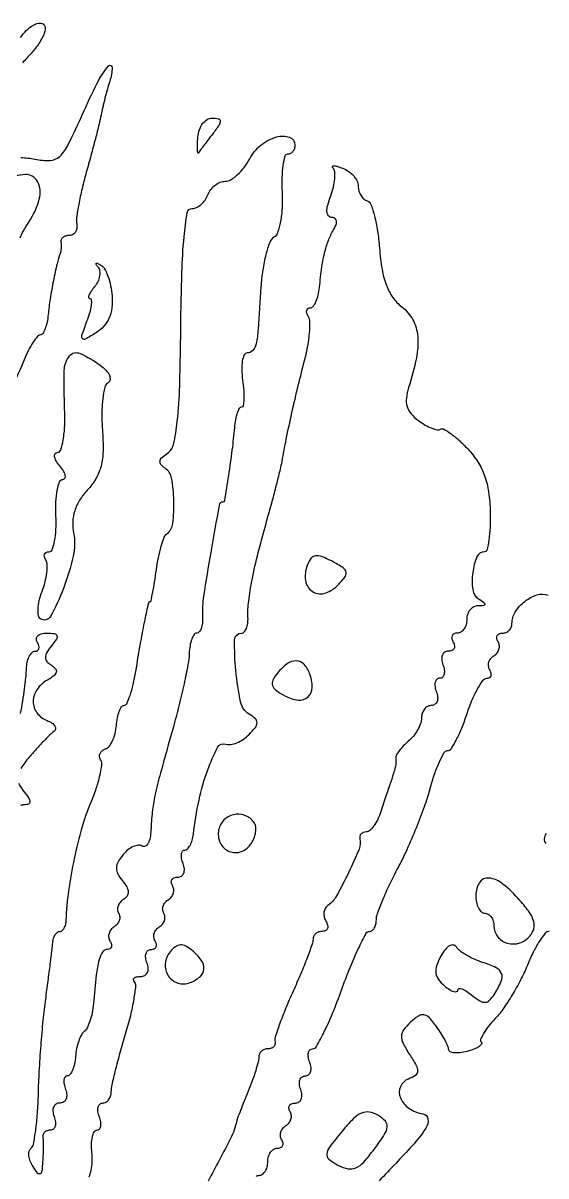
# Model space of a CAD drawing. Extents: x 0 to 367, y 0 to 579.
# Drawn here: x 190.9 to 248.8, y 115.9 to 243.5 of the extents above; entities that cross this region are included whole.
import ezdxf

# ---------------------------------------------------------------- set-up
doc = ezdxf.new("R2010")
doc.units = 0

msp = doc.modelspace()

# ---------------------------------------------------------------- linework, layer by layer
for points in [[(190.648339, 241.908321, -0.043444), (191.292133, 242.676011, -0.061078), (191.995338, 243.226421, -0.078077), (192.648272, 243.491972, -0.198551), (193.143627, 243.411233, -0.268847), (193.378898, 242.972207, -0.087879), (193.22086, 242.22574, -0.056525), (192.693466, 241.253134, -0.028018), (191.825205, 240.147742, -0.00897), (190.879506, 239.111582, -0.011106)], [(190.687365, 228.629411, -0.049419), (192.250521, 228.444976, 0.066072), (193.916048, 228.304319, 0.179386), (194.988844, 228.761303, 0.089676), (195.938791, 230.052668, 0.009743), (197.505519, 233.416563, -0.01304), (199.13558, 236.856974, -0.055272), (200.380732, 238.761725, -0.711907), (200.780525, 238.613084, -0.071327), (200.525355, 237.079885, 0.008679), (200.266269, 236.211595, 0.005402), (199.991212, 235.18513, 0.005419), (199.74176, 234.16655, 0.009772), (199.562779, 233.325988, -0.012521), (199.346073, 232.335031, -0.003041), (198.937367, 230.710149, -0.003116), (198.445566, 228.851935, -0.003097), (197.929636, 226.996103, 0.010813), (197.455617, 225.183059, 0.012879), (197.089979, 223.453543, 0.011694), (196.85476, 221.988543, 0.07747), (196.86866, 221.25, -0.082034), (196.873314, 220.772613, -0.107745), (196.716711, 220.367188, -0.121919), (196.424362, 220.097618, -0.126224), (196.043837, 220, 0.071702), (195.653767, 219.943773, 0.099012), (195.341413, 219.779687, 0.119686), (195.155268, 219.535575, 0.143432), (195.118421, 219.25, -0.030507), (195.149473, 218.9262, -0.02394), (195.144795, 218.573438, -0.024504), (195.108451, 218.244774, -0.053202), (195.04191, 218, 0.035623), (194.695597, 216.882532, 0.008777), (194.291521, 215.002895, 0.009426), (193.933136, 212.980051, 0.015361), (193.714465, 211.250706, -0.02711), (193.58487, 210.388956, -0.041069), (193.371423, 209.661935, -0.048544), (193.11364, 209.147686, -0.257481), (192.847825, 209.000706, 0.22646), (192.531201, 208.849127, 0.026081), (192.055631, 208.192395, 0.027315), (191.546713, 207.30351, 0.018965), (191.066815, 206.25, -0.019141), (189.701404, 203.255346, -0.025129)], [(198.233184, 115.827606, 0.048804), (198.469931, 116.573281, 0.043433), (198.585435, 117.506932, 0.036418), (198.548985, 118.504303, -0.03131), (198.504258, 119.460636, -0.050988), (198.599638, 120.266889, -0.06908), (198.8069, 120.821594, -0.275486), (199.106128, 121, 0.218121), (199.374308, 121.122835, 0.136604), (199.524011, 121.440625, 0.086759), (199.521892, 121.925239, 0.047273), (199.361626, 122.5, -0.054126), (199.209878, 123.074454, -0.097465), (199.231326, 123.559375, -0.145561), (199.416611, 123.877347, -0.19079), (199.726345, 124, 0.130969), (200.086976, 124.096112, 0.098298), (200.397999, 124.367188, 0.08635), (200.611868, 124.77236, 0.073341), (200.692375, 125.25, -0.0496), (200.783444, 126.007287, -0.005946), (201.169145, 127.64946, -0.007036), (201.679624, 129.59457, -0.00573), (202.279321, 131.663054, 0.01267), (202.834936, 133.683941, 0.018782), (203.20953, 135.481876, 0.014279), (203.41555, 136.951347, 0.227859), (203.253613, 137.413054, -0.1599), (203.141473, 137.634758, -0.259269), (203.213218, 137.827585, -0.13265), (203.490944, 137.959512, -0.044958), (203.940322, 138, 0.127746), (204.389338, 138.116623, 0.158048), (204.682075, 138.431445, 0.128612), (204.769945, 138.915043, 0.07271), (204.638374, 139.5, -0.059765), (204.493584, 140.074174, -0.105471), (204.53372, 140.559375, -0.149855), (204.747127, 140.877971, -0.172457), (205.090402, 141, 0.10301), (205.437399, 141.072255, 0.178851), (205.647164, 141.273452, 0.166025), (205.684566, 141.575411, 0.08716), (205.542705, 141.930902, -0.110145), (205.402413, 142.334982, -0.099917), (205.439712, 142.775821, -0.094986), (205.649431, 143.185645, -0.088941), (206, 143.5, 0.082063), (206.354115, 143.808915, 0.092249), (206.572832, 144.203881, 0.100657), (206.623747, 144.622221, 0.11907), (206.5, 145, -0.11907), (206.376253, 145.377779, -0.100657), (206.427168, 145.796119, -0.092249), (206.645885, 146.191085, -0.082063), (207, 146.5, 0.088941), (207.350569, 146.814355, 0.094986), (207.560288, 147.224179, 0.099917), (207.597587, 147.665018, 0.110145), (207.457295, 148.069098, -0.103085), (207.32854, 148.423882, -0.178898), (207.393483, 148.726548, -0.165964), (207.646275, 148.92949, -0.087099), (208.047972, 149, 0.148627), (208.444764, 149.120613, 0.152575), (208.70238, 149.440625, 0.116977), (208.771857, 149.926317, 0.069008), (208.638374, 150.5, -0.042672), (208.472353, 151.074941, -0.079011), (208.453873, 151.559375, -0.127732), (208.578668, 151.877671, -0.240231), (208.81858, 152, 0.20034), (209.122533, 152.12688, 0.07037), (209.410443, 152.514062, 0.056198), (209.640876, 153.080102, 0.040483), (209.772082, 153.75, -0.025157), (210.391343, 157.520319, -0.033162), (211.351843, 160.868166, -0.033487), (212.432934, 163.337658, -0.368703), (213.360411, 163.713196, 0.123108), (213.892846, 163.672243, 0.055667), (214.570084, 163.866572, 0.050353), (215.276467, 164.244509, 0.048412), (215.903251, 164.760394, 0.026385), (216.629564, 165.567691, 0.167593), (216.814908, 166.078959, 0.215242), (216.623332, 166.521758, 0.046252), (215.93897, 167.037719, -0.205207), (214.989043, 168.389856, -0.028508), (214.463158, 171.854619, -0.027344), (214.330994, 175.24558, -0.409617), (215.097367, 176, 0.214597), (215.389664, 176.131508, 0.085134), (215.627049, 176.514062, 0.063656), (215.776609, 177.07997, 0.042565), (215.807558, 177.75, -0.040357), (215.88301, 179.556193, -0.018536), (216.257438, 181.883951, -0.013782), (216.948145, 184.914061, -0.005602), (218.04773, 189, 0.00301), (218.551175, 190.832827, 0.003287), (219.01763, 192.61875, 0.00308), (219.397331, 194.152105, 0.016274), (219.572777, 195, -0.007552), (220.038409, 197.466349, -0.004538), (220.661699, 200.379521, -0.004419), (221.368663, 203.41678, -0.005238), (222.091929, 206.273073, 0.019675), (222.429606, 207.789266, 0.024273), (222.619115, 209.224778, 0.023776), (222.661166, 210.419766, 0.136133), (222.48574, 211.023073, -0.060971), (222.313263, 211.397388, -0.129955), (222.296973, 211.713235, -0.191335), (222.433921, 211.919984, -0.152872), (222.690983, 212.000706, 0.228355), (223.01684, 212.158066, 0.061325), (223.32535, 212.661935, 0.04927), (223.573216, 213.389266, 0.033744), (223.714465, 214.250706, -0.011694), (223.985176, 216.525494, -0.025714), (224.321476, 218.244001, -0.033081), (224.758267, 219.603808, -0.045394), (225.337137, 220.75, 0.058825), (225.565469, 221.2339, 0.13159), (225.590344, 221.63661, 0.19645), (225.416001, 221.898157, 0.14983), (225.083768, 222, -0.223977), (224.712399, 222.175143, -0.160924), (224.543908, 222.609137, -0.078385), (224.621972, 223.348146, -0.025413), (224.960907, 224.397177, 0.030732), (225.261657, 225.362999, 0.039235), (225.411982, 226.282788, 0.043572), (225.409324, 227.038605, 0.175466), (225.216637, 227.45003, -0.222527), (225.153711, 227.623773, -0.389093), (225.258675, 227.719272, -0.072603), (225.656834, 227.659558, -0.018149), (226.280481, 227.445864, -0.061411), (226.937972, 227.095946, -0.060403), (227.494891, 226.595133, -0.06582), (227.872744, 226.026237, -0.114201), (228, 225.476345, 0.069992), (228.073935, 224.950767, 0.06565), (228.290446, 224.453468, 0.069982), (228.610741, 224.058577, 0.106507), (228.988751, 223.833333, -0.22682), (229.39486, 223.438555, -0.024831), (229.794971, 222.162311, -0.026461), (230.132191, 220.509284, -0.018327), (230.34487, 218.612832, 0.023179), (230.631835, 216.260219, 0.048738), (231.113752, 214.48532, 0.062418), (231.826087, 213.140777, 0.076029), (232.810247, 212.112832, -0.10565), (234.028237, 210.681049, -0.102874), (234.569539, 208.862764, -0.071921), (234.426551, 206.453345, -0.027049), (233.565532, 203.176561, 0.050393), (233.317068, 202.012773, 0.099619), (233.400634, 201.075749, 0.104322), (233.834903, 200.272101, 0.059096), (234.648275, 199.515237, 0.027633), (235.393934, 199.03083, 0.036941), (236.121331, 198.682128, 0.040472), (236.738367, 198.496471, 0.193601), (237.093612, 198.557855, -0.27244), (237.465813, 198.565898, -0.028484), (238.232065, 198.07765, -0.029057), (239.14213, 197.338147, -0.01903), (240.10464, 196.38879, -0.046878), (241.221363, 194.951498, -0.056104), (241.97392, 193.412326, -0.05082), (242.414129, 191.622132, -0.029762), (242.590833, 189.41961, -0.015401), (242.573466, 187.725275, -0.025328), (242.442249, 186.298261, -0.022933), (242.237037, 185.220753, -0.347208), (241.957464, 185, 0.303119), (241.125222, 184.444415, 0.066445), (240.658243, 182.694892, 0.063151), (240.654445, 180.801162, 0.223767), (241.2876, 179.801092, -0.015049), (241.883828, 179.396505, -0.253295), (241.983652, 179.188976, -0.37004), (241.853216, 179.050814, -0.023273), (241.25, 179.015313, 0.118755), (240.773192, 178.894248, 0.099323), (240.367188, 178.563873, 0.09112), (240.094491, 178.07407, 0.081749), (240, 177.5, -0.06887), (239.920655, 176.926682, -0.085131), (239.688914, 176.440625, -0.099915), (239.344827, 176.115626, -0.140337), (238.940983, 176, 0.108972), (238.586039, 175.921712, 0.182303), (238.3746, 175.70625, 0.161196), (238.343488, 175.3821, 0.082592), (238.5, 175, -0.093667), (238.646585, 174.618437, -0.171987), (238.593972, 174.29375, -0.173661), (238.34937, 174.076773, -0.095723), (237.952028, 174, 0.148627), (237.555236, 173.879387, 0.152575), (237.29762, 173.559375, 0.116977), (237.228143, 173.073683, 0.069008), (237.361626, 172.5, -0.053929), (237.513619, 171.925537, -0.097172), (237.492835, 171.440625, -0.145365), (237.308551, 171.122669, -0.191493), (237, 171, 0.191493), (236.691449, 170.877331, 0.145365), (236.507165, 170.559375, 0.097172), (236.486381, 170.074463, 0.053929), (236.638374, 169.5, -0.06502), (236.77672, 168.926101, -0.112257), (236.719716, 168.440625, -0.151946), (236.480915, 168.121257, -0.158089), (236.106989, 168, 0.123654), (235.684801, 167.893968, 0.100777), (235.325178, 167.595343, 0.090765), (235.083533, 167.148664, 0.078877), (235, 166.622445, -0.085184), (234.89431, 166.006581, -0.043719), (234.568766, 165.291654, -0.041771), (234.093685, 164.594496, -0.049142), (233.531971, 164.026533, 0.027102), (232.976336, 163.512097, 0.033515), (232.52057, 162.973931, 0.035601), (232.210929, 162.484957, 0.157468), (232.150392, 162.154088, -0.049396), (232.165982, 161.677427, -0.039377), (232.091754, 161.168131, -0.022697), (231.897896, 160.464465, -0.00473), (231.490478, 159.25, 0.002904), (231.346188, 158.825042, 0.00057), (231.092134, 158.059375, 0.000605), (230.798167, 157.166412, 0.000561), (230.498847, 156.25, -0.033266), (230.153728, 155.388649, -0.043804), (229.722305, 154.660937, -0.050505), (229.273192, 154.152602, -0.188758), (228.883369, 154, 0.087348), (228.559404, 153.942969, 0.116798), (228.310752, 153.779687, 0.128531), (228.176979, 153.535711, 0.119183), (228.174512, 153.25, -0.155526), (228.082605, 152.103109, -0.014358), (226.913198, 149.465078, -0.016446), (225.589068, 146.914576, -0.110808), (224.642239, 145.861803, 0.115237), (224.351924, 145.53327, 0.093793), (224.20954, 145.084485, 0.087065), (224.23631, 144.584679, 0.081775), (224.430902, 144.111803, -0.072223), (224.61547, 143.686428, -0.148061), (224.605103, 143.326592, -0.188844), (224.406576, 143.08901, -0.126017), (224.059017, 143, 0.081), (223.654523, 142.93404, 0.09177), (223.311086, 142.743591, 0.100715), (223.081461, 142.460039, 0.120565), (223, 142.127118, -0.08574), (222.903656, 141.56941, -0.00603), (222.352167, 140.077992, -0.00839), (221.639335, 138.308825, -0.006219), (220.794612, 136.377118, 0.008617), (219.964681, 134.454168, 0.012178), (219.297389, 132.712341, 0.008384), (218.804759, 131.248994, 0.144815), (218.794612, 130.75, -0.136097), (218.793689, 130.464601, -0.135955), (218.645917, 130.220313, -0.113325), (218.366669, 130.056382, -0.076435), (218, 130, 0.092371), (217.618257, 129.928869, 0.096126), (217.29375, 129.725373, 0.099347), (217.076578, 129.421804, 0.106131), (217, 129.0651, -0.064093), (216.932096, 128.537547, -0.011372), (216.657427, 127.577891, -0.012139), (216.280262, 126.461425, -0.010672), (215.833794, 125.3151, 0.002776), (215.379255, 124.200423, 0.003673), (214.978445, 123.180061, 0.002647), (214.653584, 122.321304, 0.035937), (214.559619, 122, -0.065148), (213.876456, 120.085701, -0.005304), (211.39576, 115.361217, -0.001987)], [(190.598679, 219.732107, -0.028678), (191.000057, 220.535748, -0.014874), (191.586898, 221.49228, 0.076679), (192.735531, 224.016903, 0.193739), (192.520336, 225.986724, 0.291129), (191.16526, 226.749416, 0.128363), (189.121885, 226.096491, 0.078477)], [(216.710807, 115.877514, -0.184534), (217.031385, 116, 0.152681), (217.400789, 116.115494, 0.098158), (217.715469, 116.440625, 0.08088), (217.92777, 116.926468, 0.062722), (218, 117.5, -0.06887), (218.079345, 118.073318, -0.085131), (218.311086, 118.559375, -0.099915), (218.655173, 118.884374, -0.140337), (219.059017, 119, 0.098926), (219.418448, 119.071817, 0.176081), (219.637945, 119.273452, 0.169366), (219.681645, 119.57557, 0.090666), (219.542705, 119.930902, -0.110145), (219.402413, 120.334982, -0.099917), (219.439712, 120.775821, -0.094986), (219.649431, 121.185645, -0.088941), (220, 121.5, 0.088941), (220.350569, 121.814355, 0.094986), (220.560288, 122.224179, 0.099917), (220.597587, 122.665018, 0.110145), (220.457295, 123.069098, -0.103085), (220.32854, 123.423882, -0.178898), (220.393483, 123.726548, -0.165964), (220.646275, 123.92949, -0.087099), (221.047972, 124, 0.148627), (221.444764, 124.120613, 0.152575), (221.70238, 124.440625, 0.116977), (221.771857, 124.926317, 0.069008), (221.638374, 125.5, -0.062927), (221.497466, 126.07401, -0.109632), (221.547812, 126.559375, -0.151303), (221.776585, 126.878421, -0.163532), (222.138374, 127, 0.163532), (222.500163, 127.121579, 0.151303), (222.728935, 127.440625, 0.109632), (222.779282, 127.92599, 0.062927), (222.638374, 128.5, -0.050221), (222.48178, 129.074634, -0.091492), (222.489918, 129.559375, -0.141028), (222.655135, 129.877137, -0.205605), (222.941287, 130, 0.272615), (223.382718, 130.260004, 0.011884), (224.246517, 131.909375, 0.017374), (225.193978, 134.008819, 0.011209), (226.15096, 136.5, -0.009684), (227.099306, 138.991371, -0.015174), (228.020277, 141.090625, -0.009255), (228.855126, 142.76603, -0.279452), (229.241057, 143, 0.162496), (229.530553, 143.096635, 0.096193), (229.777061, 143.369525, 0.077518), (229.943598, 143.776842, 0.058416), (230, 144.257957, -0.087267), (230.129095, 144.991981, -0.01153), (230.704132, 146.469096, -0.013086), (231.479211, 148.202501, -0.010635), (232.397044, 150.018747, 0.015741), (233.39832, 152.051411, 0.010403), (234.425271, 154.444142, 0.010474), (235.327233, 156.814004, 0.019925), (235.935588, 158.760791, -0.016519), (236.431099, 160.385236, -0.025166), (236.977183, 161.754732, -0.022513), (237.506284, 162.784162, -0.268972), (237.878485, 163, 0.253146), (238.260529, 163.206671, 0.022852), (238.832256, 164.175, 0.02531), (239.436018, 165.467369, 0.016917), (240, 167, -0.018978), (240.571101, 168.532464, -0.027963), (241.196403, 169.825, -0.026877), (241.795749, 170.780467, -0.243874), (242.219077, 171, 0.123655), (242.51496, 171.074311, 0.188199), (242.684962, 171.273452, 0.149808), (242.69617, 171.574794, 0.073468), (242.542705, 171.930902, -0.110145), (242.402413, 172.334982, -0.099917), (242.439712, 172.775821, -0.094986), (242.649431, 173.185645, -0.088941), (243, 173.5, 0.088941), (243.350569, 173.814355, 0.094986), (243.560288, 174.224179, 0.099917), (243.597587, 174.665018, 0.110145), (243.457295, 175.069098, -0.090666), (243.318355, 175.42443, -0.169366), (243.362055, 175.726548, -0.176081), (243.581552, 175.928183, -0.098926), (243.940983, 176, 0.097415), (244.34517, 176.079502, 0.097548), (244.688914, 176.306148, 0.098317), (244.91909, 176.644485, 0.100685), (245, 177.042206, -0.138329), (245.36492, 178.335995, -0.088068), (246.40969, 179.514046, -0.091098), (247.75856, 180.229901, -0.164857), (248.994736, 180.204484, -0.036304)], [(190.664912, 167.092073, 0.012671), (191.104242, 169.844374, 0.019384), (191.331486, 172.25, -0.045986), (191.430879, 172.919752, -0.063708), (191.648192, 173.485938, -0.081114), (191.943092, 173.869386, -0.19059), (192.273303, 174, 0.148732), (192.543027, 174.082048, 0.191612), (192.688347, 174.29375, 0.132582), (192.675186, 174.616955, 0.062393), (192.5, 175, -0.154445), (192.404354, 175.379157, -0.191481), (192.557443, 175.70625, -0.129057), (192.964113, 175.927346, -0.060393), (193.563428, 176, -0.034617), (194.385115, 175.943042, -0.278172), (194.667353, 175.714321, -0.237483), (194.620701, 175.324799, -0.026806), (194.073886, 174.589028, 0.03653), (193.553101, 173.859075, 0.138236), (193.403872, 173.323907, 0.182169), (193.573539, 172.87746, 0.073546), (194.079858, 172.450645, -0.081535), (194.525298, 172.062883, -0.24488), (194.607362, 171.680661, -0.163446), (194.335698, 171.277408, -0.035946), (193.628416, 170.811927, 0.114087), (192.481559, 169.770205, 0.15018), (192.055375, 168.430873, 0.164722), (192.467441, 167.172983, 0.141256), (193.583846, 166.329452, -0.050849), (194.13158, 166.052585, -0.112841), (194.457495, 165.720775, -0.190896), (194.5152, 165.393352, -0.186041), (194.333846, 165.110837, 0.036097), (193.89597, 164.73871, 0.007608), (193.190339, 164.024006, 0.007934), (192.395978, 163.167765, 0.007448), (191.611988, 162.268758, 0.026276), (190.676905, 161.038017, 0.108263)], [(190.432338, 159.399813, 0.066575), (190.984433, 158.518758, -0.020919), (191.551808, 157.773794, -0.140181), (191.701298, 157.338088, -0.323572), (191.540616, 157.089549, -0.093018), (191.063428, 157, 0.110854), (190.66837, 156.911323, 0.183256)], [(248.764444, 153.815016, 0.167817), (248.561364, 153.245949, 0.18814), (248.764132, 152.709996, 0.036129)], [(249.10858, 143, 0.227272), (248.676887, 142.793089, 0.026364), (248.032529, 141.898438, 0.027515), (247.344349, 140.686537, 0.019089), (246.697211, 139.25, -0.022412), (245.966947, 137.657282, -0.016808), (245.0279, 135.971894, -0.017076), (244.034656, 134.442879, -0.036909), (243.148848, 133.356449, 0.021645), (242.406154, 132.500244, 0.034466), (241.857119, 131.701729, 0.038025), (241.535425, 131.048192, 0.300265), (241.599881, 130.733453, -0.364057), (241.619518, 130.508599, -0.096256), (241.339338, 130.238163, -0.053644), (240.788552, 129.959353, -0.026415), (240.039663, 129.720623, -0.031336), (239.257743, 129.567708, -0.054906), (238.599151, 129.554026, -0.081573), (238.152415, 129.668913, -0.297404), (238, 129.90249, 0.10292), (237.919203, 130.290857, 0.01893), (237.600318, 130.954233, 0.019617), (237.160274, 131.713649, 0.016744), (236.639381, 132.478498, 0.029148), (235.834724, 133.454135, 0.168069), (235.253072, 133.764261, 0.190243), (234.646343, 133.629108, 0.039067), (233.772127, 132.931848, 0.045106), (233.015852, 132.085556, 0.153689), (232.776316, 131.395574, 0.126509), (232.953839, 130.611021, 0.026464), (233.668632, 129.38298, -0.017999), (234.40897, 128.159165, -0.138517), (234.562066, 127.513373, -0.234529), (234.312899, 127.060771, -0.060176), (233.552744, 126.658613, 0.201016), (232.665358, 125.809857, 0.203945), (232.654942, 124.588774, 0.145817), (233.608152, 123.418265, 0.11133), (235.152679, 122.808471, -0.335237), (235.708479, 122.23482, -0.17694), (235.472296, 121.215027, -0.041519), (233.962289, 119.272742, -0.005235), (230.318128, 115.394516, -0.010547)]]:
    msp.add_lwpolyline(points, format="xyb")
for points in [[(211.905412, 231.25, 0.001609), (211.37569, 230.553294, 0.002052), (210.89204, 229.907422, 0.001594), (210.490536, 229.363017, 0.017216), (210.336602, 229.136968, -0.682803), (210.260335, 229.151699, -0.035451), (210.221392, 229.501279, -0.019914), (210.221242, 230.100148, -0.008904), (210.266439, 230.886968, -0.063915), (210.432584, 231.694788, -0.07719), (210.792934, 232.379297, -0.090774), (211.285102, 232.838807, -0.143484), (211.835249, 233, -0.052505), (212.527021, 232.927157, -0.342776), (212.737785, 232.677194, -0.16048), (212.608649, 232.225002, -0.01422)], [(221, 230, -0.080094), (220.938418, 229.61803, -0.091349), (220.760467, 229.29375, -0.10075), (220.495571, 229.076944, -0.121866), (220.18457, 229, 0.339137), (219.877991, 228.765031, 0.030317), (219.670098, 227.751563, 0.029704), (219.556877, 226.379255, 0.018025), (219.57825, 224.75, -0.025287), (219.5759, 223.071349, -0.032728), (219.395566, 221.542293, -0.034424), (219.085212, 220.335163, -0.174864), (218.662702, 219.79823, 0.164746), (218.207955, 219.243155, 0.026651), (217.780674, 217.893125, 0.026974), (217.436049, 216.186891, 0.020802), (217.239364, 214.29823, -0.002251), (216.927137, 209.621973, -0.033538), (216.701413, 207.999336, -0.131589), (216.336956, 207.276395, -0.213711), (215.719834, 207, 0.292318), (215.387544, 206.78758, 0.066587), (215.180473, 206.11875, 0.048922), (215.113024, 205.149798, 0.029374), (215.213308, 204, -0.01774), (215.340644, 202.849729, -0.03007), (215.354837, 201.88125, -0.031688), (215.276949, 201.168341, -0.364637), (215.076807, 201, 0.274742), (214.841234, 200.859988, 0.04196), (214.61208, 200.339063, 0.037039), (214.421414, 199.612121, 0.02398), (214.304741, 198.75, -0.010006), (214.038817, 196.264299, -0.006895), (213.642553, 193.46003, -0.001398), (213.197673, 190.649052, -0.368159), (213.022682, 190.5, 0.361987), (212.620684, 190.165077, 0.002041), (211.6835, 184.939517, 0.006782), (210.904182, 180.104667, 0.048876), (210.789712, 177.75, -0.040254), (210.768685, 177.079857, -0.061261), (210.633699, 176.514062, -0.08251), (210.413533, 176.130618, -0.224915), (210.137851, 176, 0.250342), (209.847717, 175.845022, 0.059162), (209.589809, 175.339063, 0.047158), (209.397162, 174.61189, 0.03101), (209.308307, 173.75, -0.035547), (209.169296, 172.511737, -0.007688), (208.744789, 170.398438, -0.007984), (208.175422, 167.962109, -0.007557), (207.518708, 165.5, 0.002037), (206.1314, 160.52025, 0.013736), (205.522037, 158.031861, 0.025228), (205.222446, 156.201495, 0.01967), (205.076511, 154.190983, -0.037837), (204.984025, 153.343983, -0.079192), (204.762009, 152.721217, -0.146924), (204.455155, 152.41855, -0.266113), (204.113307, 152.429973, 0.165938), (203.682148, 152.528516, 0.078442), (203.124078, 152.379611, 0.064546), (202.529284, 152.018024, 0.050777), (201.990862, 151.48899, 0.047673), (201.447529, 150.690438, 0.120542), (201.266644, 150.016582, 0.125543), (201.420298, 149.352742, 0.053924), (201.926114, 148.589028, -0.042246), (202.399075, 147.909843, -0.118701), (202.562231, 147.358158, -0.164411), (202.434061, 146.903294, -0.104543), (202.032246, 146.519929, 0.079465), (201.665692, 146.203479, 0.091049), (201.43664, 145.801973, 0.100767), (201.378813, 145.379331, 0.122785), (201.5, 145, -0.11907), (201.623747, 144.622221, -0.100657), (201.572832, 144.203881, -0.092249), (201.354115, 143.808915, -0.082063), (201, 143.5, 0.088941), (200.649431, 143.185645, 0.094986), (200.439712, 142.775821, 0.099917), (200.402413, 142.334982, 0.110145), (200.542705, 141.930902, -0.068177), (200.700739, 141.574564, -0.142059), (200.700456, 141.273452, -0.19055), (200.546715, 141.075259, -0.134415), (200.271821, 141, 0.253845), (199.726871, 140.704279, 0.080968), (199.342225, 139.83087, 0.035355), (199.036088, 138.172771, 0.006135), (198.718948, 135, -0.027172), (198.576263, 133.999708, -0.030644), (198.329288, 133.061069, -0.03212), (198.023138, 132.3007, -0.122717), (197.699905, 131.910023, 0.11424), (197.380704, 131.537093, 0.03593), (197.087042, 130.858845, 0.033771), (196.858358, 130.030151, 0.031649), (196.737101, 129.160023, -0.032954), (196.619617, 128.332749, -0.048818), (196.400168, 127.634507, -0.061061), (196.120405, 127.150439, -0.235405), (195.81858, 127, 0.240231), (195.578668, 126.877671, 0.127732), (195.453873, 126.559375, 0.079011), (195.472353, 126.074941, 0.042672), (195.638374, 125.5, -0.072198), (195.768056, 124.926168, -0.1207), (195.688598, 124.440365, -0.152772), (195.415689, 124.119991, -0.14144), (195, 124, 0.14144), (194.584311, 123.880009, 0.152772), (194.311402, 123.559635, 0.1207), (194.231944, 123.073832, 0.072198), (194.361626, 122.5, -0.055937), (194.511135, 121.925634, -0.100118), (194.483616, 121.440625, -0.147206), (194.289193, 121.122486, -0.184534), (193.968615, 121, 0.077818), (193.60751, 120.943457, 0.103422), (193.319317, 120.779687, 0.11996), (193.149071, 120.535663, 0.132511), (193.118421, 120.25, -0.032996), (193.156058, 119.835871, -0.007559), (193.162772, 119.132812, -0.007784), (193.145605, 118.320703, -0.007517), (193.103108, 117.5, -0.013492), (193.003063, 116.435987, -0.253013), (192.815228, 116.170842, -0.36013), (192.54953, 116.233762, -0.02076), (192.037474, 116.973607, -0.047674), (191.732342, 117.576352, -0.064223), (191.584125, 118.16897, -0.080506), (191.605778, 118.662365, -0.181862), (191.802786, 118.973607, 0.186475), (192.083741, 119.426361, 0.012455), (192.33418, 120.960997, 0.0166), (192.531179, 122.854639, 0.011585), (192.632719, 125, -0.008072), (192.732201, 127.469036, -0.005062), (192.924388, 130.353125, -0.00508), (193.171269, 133.189457, -0.009244), (193.439262, 135.5, 0.001046), (193.705328, 137.506006, 0.001248), (193.947498, 139.398438, 0.001076), (194.144282, 140.995106, 0.008151), (194.223209, 141.75, -0.050587), (194.314668, 142.228236, -0.066593), (194.496818, 142.632812, -0.082569), (194.736963, 142.906178, -0.173005), (195, 143, 0.177388), (195.258311, 143.09462, 0.087359), (195.485236, 143.367188, 0.069235), (195.647641, 143.771741, 0.051118), (195.715698, 144.25, -0.02459), (196.002041, 147.481677, -0.017476), (196.626442, 151.065587, -0.017673), (197.479103, 154.508341, -0.030394), (198.461039, 157.294018, 0.018807), (199.035438, 158.810585, 0.025022), (199.434815, 160.229274, 0.023833), (199.644826, 161.405279, 0.172335), (199.525582, 161.958608, -0.111601), (199.402104, 162.317586, -0.127322), (199.454221, 162.676327, -0.120425), (199.678423, 162.979192, -0.093296), (200.038202, 163.179401, 0.147443), (200.453412, 163.472406, 0.055782), (200.829692, 164.083331, 0.049041), (201.115147, 164.883702, 0.042376), (201.257237, 165.764811, -0.028489), (201.371054, 166.62108, -0.043222), (201.57525, 167.343413, -0.052296), (201.830846, 167.85112, -0.255318), (202.103398, 168, 0.294213), (202.400497, 168.191387, 0.023443), (202.763358, 169.101562, 0.025837), (203.112737, 170.312816, 0.016518), (203.398281, 171.75, -0.002961), (203.96585, 175.076004, -0.007472), (204.42934, 177.487508, -0.002951), (204.829, 179.355887, -0.352096), (205.008279, 179.5, 0.35738), (205.088351, 179.565613, 0.002317), (205.276247, 180.525899, 0.007584), (205.473763, 181.653369, 0.004602), (205.674844, 182.992423, -0.015455), (205.911857, 184.366933, -0.020058), (206.217914, 185.608048, -0.018139), (206.546137, 186.60463, -0.142375), (206.833232, 186.992423, 0.20259), (207.493425, 188.1445, 0.037013), (207.61041, 190.65296, 0.036938), (207.356827, 193.149397, 0.20572), (206.634406, 194.25, -0.071989), (206.188144, 194.647681, -0.215118), (206.079533, 195.032045, -0.170474), (206.291273, 195.432782, -0.043658), (206.879414, 195.888999, 0.197605), (207.573839, 196.886537, 0.027809), (207.987501, 199.412186, 0.019536), (208.256361, 203.379038, 0.004852), (208.379414, 209.888375, -0.005094), (208.49577, 215.890081, -0.016629), (208.745191, 219.854866, -0.016361), (209.091713, 222.530375, -0.367504), (209.643011, 222.999376, 0.114113), (210.122905, 223.110622, 0.065783), (210.619347, 223.440442, 0.06038), (211.056341, 223.926399, 0.061421), (211.361626, 224.5, -0.072649), (211.683478, 225.07344, -0.063993), (212.168353, 225.559375, -0.066864), (212.735791, 225.88816, -0.098219), (213.299636, 226, 0.13861), (213.916532, 226.174366, 0.049029), (214.65486, 226.734375, 0.044065), (215.387414, 227.543396, 0.039111), (216, 228.5, -0.100515), (217.242189, 229.999706, -0.097111), (218.985459, 230.918538, -0.16212), (220.387827, 230.876474, -0.31465)], [(200.779166, 213.315113, -0.04851), (200.751531, 211.992679, -0.072425), (200.452003, 210.877672, -0.079263), (199.87442, 209.967031, -0.072407), (199.025899, 209.248247, -0.011094), (197.812002, 208.527088, -0.365976), (197.501506, 208.586094, -0.259466), (197.437332, 208.952062, -0.007294), (198.003482, 210.509158, 0.019823), (198.324026, 211.464642, 0.036192), (198.49674, 212.268315, 0.04726), (198.522356, 212.83865, 0.39977), (198.352804, 213, -0.380193), (198.222887, 213.11548, -0.12176), (198.257853, 213.394215, -0.056457), (198.482811, 213.826409, -0.025009), (198.868879, 214.342009, 0.059816), (199.239506, 214.916142, 0.070874), (199.437715, 215.530184, 0.083091), (199.440463, 216.088476, 0.144798), (199.241324, 216.502335, -0.026192), (199.005448, 216.791824, -0.400415), (199.020767, 216.908632, -0.285584), (199.162391, 216.92604, -0.020338), (199.5315, 216.736349, -0.1377), (199.943552, 216.321259, -0.039608), (200.323495, 215.490337, -0.036608), (200.620452, 214.44391, -0.03183)], [(199.460361, 205.652643, -0.044743), (200.099133, 205.091494, -0.084795), (200.479883, 204.524537, -0.137617), (200.551731, 204.044882, -0.226874), (200.334495, 203.706729, 0.198889), (199.977253, 203.21113, 0.027887), (199.7514, 201.942305, 0.028307), (199.648633, 200.333701, 0.020568), (199.709493, 198.540705, -0.022929), (199.778214, 196.188858, -0.05674), (199.554983, 194.481312, -0.070812), (198.997116, 193.10359, -0.056033), (198.03874, 191.811208, 0.047841), (197.189553, 190.704333, 0.062167), (196.651821, 189.546019, 0.065113), (196.431042, 188.335586, 0.060113), (196.51909, 187.074588, -0.103213), (196.478385, 184.515621, -0.035537), (195.404954, 180.952929, -0.032611), (193.988004, 177.854279, -0.431745), (192.898625, 177.562653, -0.21445), (192.648457, 177.932498, -0.055103), (192.602571, 178.67016, -0.046067), (192.734527, 179.60627, -0.032815), (193.045365, 180.619318, 0.028787), (193.374556, 181.662177, 0.03313), (193.563368, 182.688306, 0.035181), (193.603114, 183.563159, 0.132935), (193.448137, 184.083916, -0.078169), (193.30107, 184.434149, -0.155976), (193.321257, 184.7309, -0.185377), (193.502327, 184.92763, -0.115568), (193.811253, 185, 0.315081), (194.161065, 185.244734, 0.040722), (194.416983, 186.175, 0.035656), (194.567221, 187.466813, 0.021883), (194.568354, 189, -0.021766), (194.569126, 190.533194, -0.035476), (194.718278, 191.825, -0.040401), (194.97254, 192.755902, -0.315759), (195.320528, 193, 0.264013), (195.557, 193.134218, 0.189424), (195.607672, 193.440625, 0.085752), (195.413878, 193.923572, 0.035023), (195, 194.5, -0.037489), (194.590424, 195.076409, -0.09314), (194.410234, 195.559375, -0.200717), (194.480428, 195.86632, -0.242018), (194.740429, 196, 0.328126), (195.112946, 196.273962, 0.034176), (195.380527, 197.395312, 0.031965), (195.537541, 198.92919, 0.019517), (195.53585, 200.75, -0.014906), (195.491985, 205.072402, -0.165326), (196.071583, 206.673375, -0.343114), (197.236897, 206.952012, -0.0513)], [(222.352381, 183.475907, 0.127641), (222.165855, 181.824864, 0.208071), (222.89294, 180.643468, 0.217195), (224.222255, 180.400113, 0.135499), (225.623808, 181.195236, 0.025276), (226.511699, 182.177741, 0.221488), (226.652253, 182.731945, 0.204373), (226.322634, 183.223437, 0.021366), (225.101828, 183.945503, 0.02771), (223.960315, 184.477326, 0.13831), (223.264729, 184.551133, 0.195948), (222.768215, 184.242495, 0.065403)], [(219.057878, 171.569739, 0.057478), (218.553951, 170.797038, 0.197135), (218.510647, 170.211221, 0.158106), (218.897887, 169.679114, 0.034182), (219.874745, 169.067034, 0.093008), (221.36056, 168.597772, 0.217139), (222.447464, 168.942596, 0.213544), (222.911957, 169.996336, 0.09045), (222.619998, 171.547887, 0.096715), (221.980563, 172.569532, 0.20599), (221.143066, 172.935958, 0.163669), (220.150111, 172.608747, 0.058889)], [(212.66643, 154.573113, 0.162561), (212.602452, 153.123468, 0.181397), (213.431382, 152.003337, 0.191503), (214.752943, 151.740405, 0.175788), (215.953411, 152.443864, 0.056848), (216.371465, 153.083136, 0.060344), (216.624666, 153.787628, 0.067619), (216.683931, 154.448349, 0.127687), (216.527073, 154.956195, 0.141926), (215.654092, 155.745738, 0.138931), (214.486615, 155.954796, 0.138196), (213.378376, 155.520409, 0.139948)], [(241, 147, 0.048028), (241.073693, 146.234582, 0.068025), (241.29375, 145.5875, 0.088204), (241.618118, 145.151477, 0.191087), (242, 145, -0.138107), (242.381338, 144.892621, -0.100138), (242.70625, 144.590803, -0.085896), (242.925009, 144.139376, -0.070083), (243, 143.606989, 0.168563), (243.414641, 142.412003, 0.158332), (244.490891, 141.693312, 0.146957), (245.849511, 141.716566, 0.143251), (246.986305, 142.483498, 0.104978), (247.40627, 143.283264, 0.13793), (247.406445, 144.104006, 0.086719), (246.937967, 145.081495, 0.023947), (245.879082, 146.424057, 0.043067), (244.003527, 148.239143, 0.142308), (242.435791, 148.902372, 0.286902), (241.416886, 148.421078, 0.143652)], [(207.189881, 140.728793, 0.153526), (206.653951, 139.417743, 0.166205), (206.989079, 138.083136, 0.175186), (208.049829, 137.279212, 0.168591), (209.399075, 137.322898, 0.085089), (210.509466, 137.982741, 0.202568), (210.931736, 138.824175, 0.175188), (210.647386, 139.807624, 0.06252), (209.632679, 140.889886, 0.050984), (208.917857, 141.369374, 0.1396), (208.328848, 141.495876, 0.146213), (207.778901, 141.291245, 0.057936)], [(237.1285, 140.240105, 0.040289), (236.666464, 139.179554, 0.113039), (236.58192, 138.378925, 0.129438), (236.856119, 137.687124, 0.060892), (237.521013, 136.98256, 0.028373), (238.089316, 136.562962, 0.066065), (238.565548, 136.334485, 0.147843), (238.869262, 136.327855, 0.336687), (239, 136.5, -0.359491), (239.137659, 136.666721, -0.134192), (239.463013, 136.641811, -0.060887), (239.970592, 136.387273, -0.026574), (240.576215, 135.936747, 0.03121), (241.448336, 135.300438, 0.156052), (242.026082, 135.147786, 0.190605), (242.518034, 135.372206, 0.050531), (243.060903, 136.064302, 0.036831), (243.81663, 137.479304, 0.196209), (243.84189, 138.337783, 0.194019), (243.258768, 138.97467, 0.035932), (241.75, 139.567394, -0.028995), (240.841551, 139.909825, -0.028392), (239.972199, 140.357144, -0.029605), (239.257192, 140.8371, -0.087592), (238.857487, 141.269881, 0.219977), (238.51997, 141.484693, 0.169318), (238.086922, 141.396135, 0.093803), (237.597643, 140.963326, 0.042052)], [(226.217489, 120.889153, 0.009751), (224.812576, 119.105747, 0.136258), (224.514561, 118.352827, 0.260513), (224.757899, 117.783091, 0.041536), (225.814108, 117.099486, 0.076771), (226.862627, 116.73076, 0.153175), (227.727123, 116.834186, 0.103549), (228.599981, 117.469827, 0.024598), (229.745432, 118.869549, 0.012876), (230.918564, 120.544877, 0.120349), (231.214877, 121.36788, 0.225889), (230.996825, 121.987697, 0.059285), (230.148813, 122.659215, 0.098585), (229.221775, 123.002661, 0.146363), (228.369182, 122.889116, 0.091835), (227.44212, 122.246386, 0.023676)]]:
    msp.add_lwpolyline(points, format="xyb", close=True)

doc.saveas('drawing.dxf')
